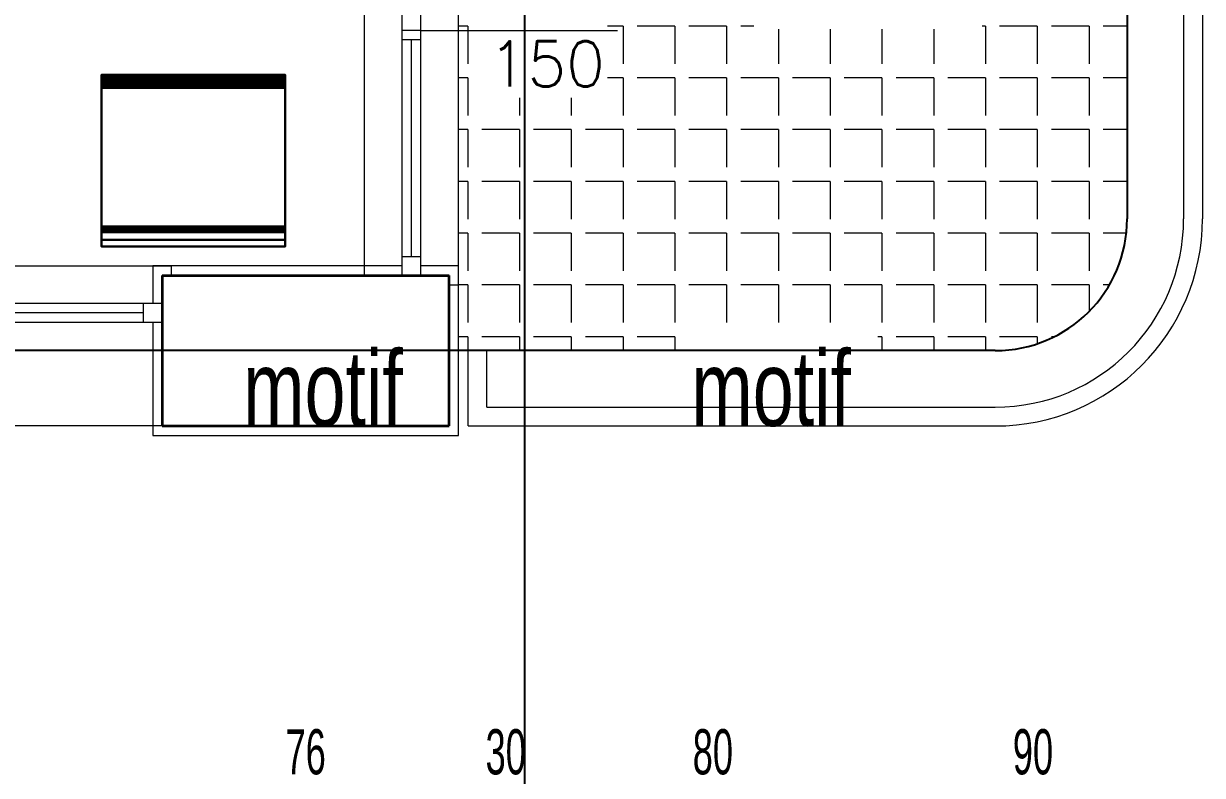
# Model space of a CAD drawing. Header units: inches. Extents: x -7543 to -822, y 102837 to 190349.
# Drawn here: x -829.8299 to -829.7673, y 102836.7579 to 102836.7978 of the extents above; entities that cross this region are included whole.
import ezdxf

# ---------------------------------------------------------------- set-up
doc = ezdxf.new("R2010")
doc.units = ezdxf.units.IN
doc.header["$MEASUREMENT"] = 0
doc.linetypes.add('DASHDOTX2', pattern=[2, 1, -0.5, 0, -0.5])
doc.layers.get('Defpoints').update_dxf_attribs({"lineweight": 25})
for name, color, linetype, lineweight in [('AKS', 1, 'Continuous', 25), ('ICOL', 55, 'Continuous', 25), ('İZ DÜŞÜM', 253, 'Continuous', 20), ('SIVA', 150, 'Continuous', 15), ('YAZI', 7, 'Continuous', 25)]:
    doc.layers.add(name, color=color, linetype=linetype, lineweight=lineweight)
for name, color, linetype, lineweight, true_color in [('BALKON', 7, 'Continuous', 20, 0xffaaa9), ('DUVAR', 7, 'Continuous', 35, 0xfc4642), ('PENCERE', 7, 'Continuous', 18, 0xffb360), ('TEFRİŞ', 7, 'Continuous', 25, 0x78462c)]:
    doc.layers.add(name, color=color, linetype=linetype, lineweight=lineweight, true_color=true_color)
doc.styles.add('arıal', font='arial.ttf', dxfattribs={"width": 0.7})
doc.styles.add('OLCU', font='tromand.shx', dxfattribs={"width": 0.6, "height": 12})
doc.styles.add('TXTX', font='TXTX')

msp = doc.modelspace()

# ---------------------------------------------------------------- linework, layer by layer
at = {"layer": 'AKS', "linetype": 'DASHDOTX2', "ltscale": 10}
msp.add_line((-829.80332, 102837.241781), (-829.80332, 102836.729325), dxfattribs=at)
at = {"layer": 'BALKON'}
for p, q in [((-829.77132, 102836.840431), (-829.77132, 102836.787431)), ((-829.76732, 102836.840431), (-829.76732, 102836.787431)), ((-829.76832, 102836.839431), (-829.76832, 102836.787431)), ((-829.80632, 102836.776431), (-829.80632, 102836.780431)), ((-829.80632, 102836.780431), (-829.77832, 102836.780431)), ((-829.80532, 102836.777431), (-829.80532, 102836.780431)), ((-829.80532, 102836.777431), (-829.77832, 102836.777431)), ((-829.80632, 102836.776431), (-829.77832, 102836.776431))]:
    msp.add_line(p, q, dxfattribs=at)
for radius in [0.011, 0.01, 0.007]:
    msp.add_arc((-829.77832, 102836.787431), radius, 270, 0, dxfattribs=at)
at = {"layer": 'Defpoints', "color": 4}
for p, q in [((-829.77132, 102836.840431), (-829.77132, 102836.787431)), ((-829.80632, 102836.780431), (-829.96082, 102836.780431)), ((-829.77832, 102836.780431), (-829.80632, 102836.780431))]:
    msp.add_line(p, q, dxfattribs=at)
msp.add_arc((-829.77832, 102836.787431), 0.007, 270, 0, dxfattribs=at)
at = {"layer": 'DUVAR'}
for p, q in [((-829.82257, 102836.784431), (-829.80732, 102836.784431)), ((-829.82257, 102836.784431), (-829.82257, 102836.776431)), ((-829.80732, 102836.776431), (-829.80732, 102836.784431)), ((-829.82257, 102836.776431), (-829.80732, 102836.776431))]:
    msp.add_line(p, q, dxfattribs=at)
at = {"layer": 'İZ DÜŞÜM'}
for p, q in [((-829.806338, 102836.797669), (-829.80682, 102836.797669)), ((-829.806338, 102836.797669), (-829.806338, 102836.795669)), ((-829.798088, 102836.797669), (-829.798911, 102836.797669)), ((-829.798088, 102836.797669), (-829.798088, 102836.795669)), ((-829.795338, 102836.797669), (-829.797338, 102836.797669)), ((-829.795338, 102836.797669), (-829.795338, 102836.795669)), ((-829.792588, 102836.797669), (-829.794588, 102836.797669)), ((-829.792588, 102836.797669), (-829.792588, 102836.795669)), ((-829.791148, 102836.797669), (-829.791838, 102836.797669)), ((-829.789838, 102836.7975), (-829.789838, 102836.795669)), ((-829.787088, 102836.7975), (-829.787088, 102836.795669)), ((-829.784338, 102836.7975), (-829.784338, 102836.795669)), ((-829.781588, 102836.7975), (-829.781588, 102836.795669)), ((-829.778838, 102836.797669), (-829.779016, 102836.797669)), ((-829.778838, 102836.797669), (-829.778838, 102836.795669)), ((-829.776088, 102836.797669), (-829.778088, 102836.797669)), ((-829.776088, 102836.797669), (-829.776088, 102836.795669)), ((-829.773338, 102836.797669), (-829.775338, 102836.797669)), ((-829.773338, 102836.797669), (-829.773338, 102836.795669)), ((-829.77132, 102836.797669), (-829.772588, 102836.797669)), ((-829.806338, 102836.794919), (-829.80682, 102836.794919)), ((-829.806338, 102836.794919), (-829.806338, 102836.792919)), ((-829.798088, 102836.794919), (-829.798911, 102836.794919)), ((-829.798088, 102836.794919), (-829.798088, 102836.792919)), ((-829.795338, 102836.794919), (-829.797338, 102836.794919)), ((-829.795338, 102836.794919), (-829.795338, 102836.792919)), ((-829.792588, 102836.794919), (-829.794588, 102836.794919)), ((-829.792588, 102836.794919), (-829.792588, 102836.792919)), ((-829.789838, 102836.794919), (-829.791838, 102836.794919)), ((-829.789838, 102836.794919), (-829.789838, 102836.792919)), ((-829.787088, 102836.794919), (-829.789088, 102836.794919)), ((-829.787088, 102836.794919), (-829.787088, 102836.792919)), ((-829.784338, 102836.794919), (-829.786338, 102836.794919)), ((-829.784338, 102836.794919), (-829.784338, 102836.792919)), ((-829.781588, 102836.794919), (-829.783588, 102836.794919)), ((-829.781588, 102836.794919), (-829.781588, 102836.792919)), ((-829.778838, 102836.794919), (-829.780838, 102836.794919)), ((-829.778838, 102836.794919), (-829.778838, 102836.792919)), ((-829.776088, 102836.794919), (-829.778088, 102836.794919)), ((-829.776088, 102836.794919), (-829.776088, 102836.792919)), ((-829.773338, 102836.794919), (-829.775338, 102836.794919)), ((-829.773338, 102836.794919), (-829.773338, 102836.792919)), ((-829.77132, 102836.794919), (-829.772588, 102836.794919)), ((-829.803588, 102836.793858), (-829.803588, 102836.792919)), ((-829.800838, 102836.793858), (-829.800838, 102836.792919)), ((-829.806338, 102836.792169), (-829.80682, 102836.792169)), ((-829.806338, 102836.792169), (-829.806338, 102836.790169)), ((-829.803588, 102836.792169), (-829.805588, 102836.792169)), ((-829.803588, 102836.792169), (-829.803588, 102836.790169)), ((-829.800838, 102836.792169), (-829.802838, 102836.792169)), ((-829.800838, 102836.792169), (-829.800838, 102836.790169)), ((-829.798088, 102836.792169), (-829.800088, 102836.792169)), ((-829.798088, 102836.792169), (-829.798088, 102836.790169)), ((-829.795338, 102836.792169), (-829.797338, 102836.792169)), ((-829.795338, 102836.792169), (-829.795338, 102836.790169)), ((-829.792588, 102836.792169), (-829.794588, 102836.792169)), ((-829.792588, 102836.792169), (-829.792588, 102836.790169)), ((-829.789838, 102836.792169), (-829.791838, 102836.792169)), ((-829.789838, 102836.792169), (-829.789838, 102836.790169)), ((-829.787088, 102836.792169), (-829.789088, 102836.792169)), ((-829.787088, 102836.792169), (-829.787088, 102836.790169)), ((-829.784338, 102836.792169), (-829.786338, 102836.792169)), ((-829.784338, 102836.792169), (-829.784338, 102836.790169)), ((-829.781588, 102836.792169), (-829.783588, 102836.792169)), ((-829.781588, 102836.792169), (-829.781588, 102836.790169)), ((-829.778838, 102836.792169), (-829.780838, 102836.792169)), ((-829.778838, 102836.792169), (-829.778838, 102836.790169)), ((-829.776088, 102836.792169), (-829.778088, 102836.792169)), ((-829.776088, 102836.792169), (-829.776088, 102836.790169)), ((-829.773338, 102836.792169), (-829.775338, 102836.792169)), ((-829.773338, 102836.792169), (-829.773338, 102836.790169)), ((-829.77132, 102836.792169), (-829.772588, 102836.792169)), ((-829.806338, 102836.789419), (-829.80682, 102836.789419)), ((-829.806338, 102836.789419), (-829.806338, 102836.787419)), ((-829.803588, 102836.789419), (-829.805588, 102836.789419)), ((-829.803588, 102836.789419), (-829.803588, 102836.787419)), ((-829.800838, 102836.789419), (-829.802838, 102836.789419)), ((-829.800838, 102836.789419), (-829.800838, 102836.787419)), ((-829.798088, 102836.789419), (-829.800088, 102836.789419)), ((-829.798088, 102836.789419), (-829.798088, 102836.787419)), ((-829.795338, 102836.789419), (-829.797338, 102836.789419)), ((-829.795338, 102836.789419), (-829.795338, 102836.787419)), ((-829.792588, 102836.789419), (-829.794588, 102836.789419)), ((-829.792588, 102836.789419), (-829.792588, 102836.787419)), ((-829.789838, 102836.789419), (-829.791838, 102836.789419)), ((-829.789838, 102836.789419), (-829.789838, 102836.787419)), ((-829.787088, 102836.789419), (-829.789088, 102836.789419)), ((-829.787088, 102836.789419), (-829.787088, 102836.787419)), ((-829.784338, 102836.789419), (-829.786338, 102836.789419)), ((-829.784338, 102836.789419), (-829.784338, 102836.787419)), ((-829.781588, 102836.789419), (-829.783588, 102836.789419)), ((-829.781588, 102836.789419), (-829.781588, 102836.787419)), ((-829.778838, 102836.789419), (-829.780838, 102836.789419)), ((-829.778838, 102836.789419), (-829.778838, 102836.787419)), ((-829.776088, 102836.789419), (-829.778088, 102836.789419)), ((-829.776088, 102836.789419), (-829.776088, 102836.787419)), ((-829.773338, 102836.789419), (-829.775338, 102836.789419)), ((-829.773338, 102836.789419), (-829.773338, 102836.787419)), ((-829.77132, 102836.789419), (-829.772588, 102836.789419)), ((-829.806338, 102836.786669), (-829.80682, 102836.786669)), ((-829.806338, 102836.786669), (-829.806338, 102836.784669)), ((-829.803588, 102836.786669), (-829.805588, 102836.786669)), ((-829.803588, 102836.786669), (-829.803588, 102836.784669)), ((-829.800838, 102836.786669), (-829.802838, 102836.786669)), ((-829.800838, 102836.786669), (-829.800838, 102836.784669)), ((-829.798088, 102836.786669), (-829.800088, 102836.786669)), ((-829.798088, 102836.786669), (-829.798088, 102836.784669)), ((-829.795338, 102836.786669), (-829.797338, 102836.786669)), ((-829.795338, 102836.786669), (-829.795338, 102836.784669)), ((-829.792588, 102836.786669), (-829.794588, 102836.786669)), ((-829.792588, 102836.786669), (-829.792588, 102836.784669)), ((-829.789838, 102836.786669), (-829.791838, 102836.786669)), ((-829.789838, 102836.786669), (-829.789838, 102836.784669)), ((-829.787088, 102836.786669), (-829.789088, 102836.786669)), ((-829.787088, 102836.786669), (-829.787088, 102836.784669)), ((-829.784338, 102836.786669), (-829.786338, 102836.786669)), ((-829.784338, 102836.786669), (-829.784338, 102836.784669)), ((-829.781588, 102836.786669), (-829.783588, 102836.786669)), ((-829.781588, 102836.786669), (-829.781588, 102836.784669)), ((-829.778838, 102836.786669), (-829.780838, 102836.786669)), ((-829.778838, 102836.786669), (-829.778838, 102836.784669)), ((-829.776088, 102836.786669), (-829.778088, 102836.786669)), ((-829.776088, 102836.786669), (-829.776088, 102836.784669)), ((-829.773338, 102836.786669), (-829.775338, 102836.786669)), ((-829.773338, 102836.786669), (-829.773338, 102836.784669)), ((-829.771362, 102836.786669), (-829.772588, 102836.786669)), ((-829.806338, 102836.783919), (-829.80682, 102836.783919)), ((-829.806338, 102836.783919), (-829.806338, 102836.781919)), ((-829.803588, 102836.783919), (-829.805588, 102836.783919)), ((-829.803588, 102836.783919), (-829.803588, 102836.781919)), ((-829.800838, 102836.783919), (-829.802838, 102836.783919)), ((-829.800838, 102836.783919), (-829.800838, 102836.781919)), ((-829.798088, 102836.783919), (-829.800088, 102836.783919)), ((-829.798088, 102836.783919), (-829.798088, 102836.781919)), ((-829.795338, 102836.783919), (-829.797338, 102836.783919)), ((-829.795338, 102836.783919), (-829.795338, 102836.781919)), ((-829.792588, 102836.783919), (-829.794588, 102836.783919)), ((-829.792588, 102836.783919), (-829.792588, 102836.781919)), ((-829.789838, 102836.783919), (-829.791838, 102836.783919)), ((-829.789838, 102836.783919), (-829.789838, 102836.781919)), ((-829.787088, 102836.783919), (-829.789088, 102836.783919)), ((-829.787088, 102836.783919), (-829.787088, 102836.781919)), ((-829.784338, 102836.783919), (-829.786338, 102836.783919)), ((-829.784338, 102836.783919), (-829.784338, 102836.781919)), ((-829.781588, 102836.783919), (-829.783588, 102836.783919)), ((-829.781588, 102836.783919), (-829.781588, 102836.781919)), ((-829.778838, 102836.783919), (-829.780838, 102836.783919)), ((-829.778838, 102836.783919), (-829.778838, 102836.781919)), ((-829.776088, 102836.783919), (-829.778088, 102836.783919)), ((-829.776088, 102836.783919), (-829.776088, 102836.781919)), ((-829.773338, 102836.783919), (-829.775338, 102836.783919)), ((-829.773338, 102836.783919), (-829.773338, 102836.782513)), ((-829.772265, 102836.783919), (-829.772588, 102836.783919)), ((-829.806338, 102836.781169), (-829.80682, 102836.781169)), ((-829.806338, 102836.781169), (-829.806338, 102836.780431)), ((-829.803588, 102836.781169), (-829.805588, 102836.781169)), ((-829.803588, 102836.781169), (-829.803588, 102836.780431)), ((-829.800838, 102836.781169), (-829.802838, 102836.781169)), ((-829.800838, 102836.781169), (-829.800838, 102836.780431)), ((-829.798088, 102836.781169), (-829.800088, 102836.781169)), ((-829.798088, 102836.781169), (-829.798088, 102836.780431)), ((-829.795338, 102836.781169), (-829.797338, 102836.781169)), ((-829.795338, 102836.781169), (-829.795338, 102836.780431)), ((-829.784338, 102836.781169), (-829.784558, 102836.781169)), ((-829.784338, 102836.781169), (-829.784338, 102836.780431)), ((-829.781588, 102836.781169), (-829.783588, 102836.781169)), ((-829.781588, 102836.781169), (-829.781588, 102836.780431)), ((-829.778838, 102836.781169), (-829.780838, 102836.781169)), ((-829.778838, 102836.781169), (-829.778838, 102836.780431)), ((-829.776088, 102836.781169), (-829.778088, 102836.781169)), ((-829.776088, 102836.781169), (-829.776088, 102836.780796)), ((-829.775191, 102836.781169), (-829.775338, 102836.781169))]:
    msp.add_line(p, q, dxfattribs=at)
at = {"layer": 'PENCERE'}
for p, q in [((-829.81182, 102836.784431), (-829.81182, 102836.810931)), ((-829.80982, 102836.784431), (-829.80982, 102836.810431)), ((-829.80882, 102836.784431), (-829.80882, 102836.810431)), ((-829.80682, 102836.783931), (-829.80682, 102836.810431)), ((-829.80882, 102836.797431), (-829.80982, 102836.797431)), ((-829.80882, 102836.797431), (-829.798386, 102836.797431)), ((-829.80882, 102836.796931), (-829.80982, 102836.796931)), ((-829.80932, 102836.785431), (-829.80932, 102836.796931)), ((-829.80982, 102836.785431), (-829.80882, 102836.785431)), ((-829.87707, 102836.784931), (-829.82207, 102836.784931)), ((-829.82207, 102836.784431), (-829.82207, 102836.784931)), ((-829.80732, 102836.783931), (-829.80682, 102836.783931)), ((-829.82257, 102836.782931), (-829.87657, 102836.782931)), ((-829.82357, 102836.782931), (-829.82357, 102836.781931)), ((-829.82357, 102836.782431), (-829.840403, 102836.782431)), ((-829.82257, 102836.781931), (-829.87657, 102836.781931)), ((-829.82257, 102836.776431), (-829.87657, 102836.776431))]:
    msp.add_line(p, q, dxfattribs=at)
at = {"layer": 'SIVA'}
for p, q in [((-829.82307, 102836.784931), (-829.82307, 102836.782931)), ((-829.80982, 102836.784931), (-829.82307, 102836.784931)), ((-829.80682, 102836.784931), (-829.80882, 102836.784931)), ((-829.80682, 102836.775931), (-829.80682, 102836.784931)), ((-829.82307, 102836.781931), (-829.82307, 102836.775931)), ((-829.82307, 102836.775931), (-829.80682, 102836.775931))]:
    msp.add_line(p, q, dxfattribs=at)
at = {"layer": 'TEFRİŞ'}
for points in [[(-829.816036, 102836.795078, 0.008082), (-829.816036, 102836.795083, 0.00803), (-829.825796, 102836.795083, 0.00803), (-829.825796, 102836.795078, 0.008082)], [(-829.816036, 102836.795083, 0.00803), (-829.816036, 102836.795078, 0.007978), (-829.825796, 102836.795078, 0.007978), (-829.825796, 102836.795083, 0.00803)], [(-829.816036, 102836.795064, 0.008133), (-829.816036, 102836.795078, 0.008082), (-829.825796, 102836.795078, 0.008082), (-829.825796, 102836.795064, 0.008133)], [(-829.816036, 102836.795078, 0.007978), (-829.816036, 102836.795064, 0.007927), (-829.825796, 102836.795064, 0.007927), (-829.825796, 102836.795078, 0.007978)], [(-829.816036, 102836.795064, 0.007927), (-829.816036, 102836.795042, 0.00788), (-829.825796, 102836.795042, 0.00788), (-829.825796, 102836.795064, 0.007927)], [(-829.816036, 102836.795042, 0.00818), (-829.816036, 102836.795064, 0.008133), (-829.825796, 102836.795064, 0.008133), (-829.825796, 102836.795042, 0.00818)], [(-829.816036, 102836.795042, 0.00788), (-829.816036, 102836.795012, 0.007837), (-829.825796, 102836.795012, 0.007837), (-829.825796, 102836.795042, 0.00788)], [(-829.816036, 102836.795012, 0.008223), (-829.816036, 102836.795042, 0.00818), (-829.825796, 102836.795042, 0.00818), (-829.825796, 102836.795012, 0.008223)], [(-829.816036, 102836.795012, 0.007837), (-829.816036, 102836.794975, 0.0078), (-829.825796, 102836.794975, 0.0078), (-829.825796, 102836.795012, 0.007837)], [(-829.816036, 102836.794975, 0.00826), (-829.816036, 102836.795012, 0.008223), (-829.825796, 102836.795012, 0.008223), (-829.825796, 102836.794975, 0.00826)], [(-829.816036, 102836.794975, 0.0078), (-829.816036, 102836.794933, 0.00777), (-829.825796, 102836.794933, 0.00777), (-829.825796, 102836.794975, 0.0078)], [(-829.816036, 102836.794933, 0.00829), (-829.816036, 102836.794975, 0.00826), (-829.825796, 102836.794975, 0.00826), (-829.825796, 102836.794933, 0.00829)], [(-829.816036, 102836.794933, 0.00777), (-829.816036, 102836.794885, 0.007748), (-829.825796, 102836.794885, 0.007748), (-829.825796, 102836.794933, 0.00777)], [(-829.816036, 102836.794885, 0.008312), (-829.816036, 102836.794933, 0.00829), (-829.825796, 102836.794933, 0.00829), (-829.825796, 102836.794885, 0.008312)], [(-829.816036, 102836.794885, 0.007748), (-829.816036, 102836.794835, 0.007735), (-829.825796, 102836.794835, 0.007735), (-829.825796, 102836.794885, 0.007748)], [(-829.816036, 102836.794835, 0.008325), (-829.816036, 102836.794885, 0.008312), (-829.825796, 102836.794885, 0.008312), (-829.825796, 102836.794835, 0.008325)], [(-829.816036, 102836.794835, 0.007735), (-829.816036, 102836.794783, 0.00773), (-829.825796, 102836.794783, 0.00773), (-829.825796, 102836.794835, 0.007735)], [(-829.816036, 102836.794783, 0.00833), (-829.816036, 102836.794835, 0.008325), (-829.825796, 102836.794835, 0.008325), (-829.825796, 102836.794783, 0.00833)], [(-829.816036, 102836.794783, 0.00773), (-829.816036, 102836.794383, 0.00773), (-829.825796, 102836.794383, 0.00773), (-829.825796, 102836.794783, 0.00773)], [(-829.816036, 102836.794783, 0.00773), (-829.816036, 102836.794783, 0.00773), (-829.825796, 102836.794783, 0.00773)], [(-829.816036, 102836.794783, 0.00833), (-829.816036, 102836.794383, 0.00833), (-829.825796, 102836.794383, 0.00833), (-829.825796, 102836.794783, 0.00833)], [(-829.816116, 102836.794883, 0.003655), (-829.816116, 102836.794883, 0.0012), (-829.825716, 102836.794883, 0.0012), (-829.825716, 102836.794883, 0.003655)], [(-829.825716, 102836.794883, 0.0012), (-829.825716, 102836.794883, 0.003655), (-829.825716, 102836.794483, 0.003655), (-829.825716, 102836.794483, 0.0012)], [(-829.816116, 102836.794883, 0.0012), (-829.816116, 102836.794483, 0.0012), (-829.825716, 102836.794483, 0.0012), (-829.825716, 102836.794883, 0.0012)], [(-829.816116, 102836.794883, 0.00681), (-829.816116, 102836.794883, 0.004458), (-829.825716, 102836.794883, 0.004458), (-829.825716, 102836.794883, 0.00681)], [(-829.825716, 102836.794883, 0.004458), (-829.825716, 102836.794883, 0.00681), (-829.825716, 102836.794483, 0.00681), (-829.825716, 102836.794483, 0.004458)], [(-829.816116, 102836.794883, 0.004055), (-829.816116, 102836.794883, 0.003655), (-829.825716, 102836.794883, 0.003655), (-829.825716, 102836.794883, 0.004055)], [(-829.816116, 102836.794483, 0.003655), (-829.816116, 102836.794883, 0.003655), (-829.825716, 102836.794883, 0.003655), (-829.825716, 102836.794483, 0.003655)], [(-829.816116, 102836.794883, 0.004055), (-829.816116, 102836.79483, 0.00406), (-829.825716, 102836.79483, 0.00406), (-829.825716, 102836.794883, 0.004055)], [(-829.816116, 102836.794883, 0.004458), (-829.816116, 102836.794483, 0.004458), (-829.825716, 102836.794483, 0.004458), (-829.825716, 102836.794883, 0.004458)], [(-829.816116, 102836.794883, 0.00721), (-829.816116, 102836.794883, 0.00681), (-829.825716, 102836.794883, 0.00681), (-829.825716, 102836.794883, 0.00721)], [(-829.816116, 102836.794483, 0.00681), (-829.816116, 102836.794883, 0.00681), (-829.825716, 102836.794883, 0.00681), (-829.825716, 102836.794483, 0.00681)], [(-829.816116, 102836.794883, 0.00721), (-829.816116, 102836.79483, 0.007215), (-829.825716, 102836.79483, 0.007215), (-829.825716, 102836.794883, 0.00721)], [(-829.816116, 102836.79483, 0.00406), (-829.816116, 102836.79478, 0.004073), (-829.825716, 102836.79478, 0.004073), (-829.825716, 102836.79483, 0.00406)], [(-829.816116, 102836.79483, 0.007215), (-829.816116, 102836.79478, 0.007228), (-829.825716, 102836.79478, 0.007228), (-829.825716, 102836.79483, 0.007215)], [(-829.816116, 102836.79478, 0.004073), (-829.816116, 102836.794733, 0.004095), (-829.825716, 102836.794733, 0.004095), (-829.825716, 102836.79478, 0.004073)], [(-829.816116, 102836.79478, 0.007228), (-829.816116, 102836.794733, 0.00725), (-829.825716, 102836.794733, 0.00725), (-829.825716, 102836.79478, 0.007228)], [(-829.816116, 102836.794733, 0.004095), (-829.816116, 102836.79469, 0.004125), (-829.825716, 102836.79469, 0.004125), (-829.825716, 102836.794733, 0.004095)], [(-829.816116, 102836.794733, 0.00725), (-829.816116, 102836.79469, 0.00728), (-829.825716, 102836.79469, 0.00728), (-829.825716, 102836.794733, 0.00725)], [(-829.816116, 102836.794883, 0.0012), (-829.816116, 102836.794883, 0.003655), (-829.816116, 102836.794483, 0.003655), (-829.816116, 102836.794483, 0.0012)], [(-829.816116, 102836.794883, 0.004458), (-829.816116, 102836.794883, 0.00681), (-829.816116, 102836.794483, 0.00681), (-829.816116, 102836.794483, 0.004458)], [(-829.825796, 102836.794383), (-829.825796, 102836.785963), (-829.825796, 102836.785963, 0.00833), (-829.825796, 102836.794383, 0.00833)], [(-829.816036, 102836.794383), (-829.816036, 102836.794383, 0.00833), (-829.825796, 102836.794383, 0.00833), (-829.825796, 102836.794383)], [(-829.816036, 102836.785963), (-829.816036, 102836.794383), (-829.825796, 102836.794383), (-829.825796, 102836.785963)], [(-829.816036, 102836.794383, 0.00833), (-829.816036, 102836.785963, 0.00833), (-829.825796, 102836.785963, 0.00833), (-829.825796, 102836.794383, 0.00833)], [(-829.816116, 102836.79469, 0.004125), (-829.816116, 102836.794653, 0.004162), (-829.825716, 102836.794653, 0.004162), (-829.825716, 102836.79469, 0.004125)], [(-829.816116, 102836.79469, 0.00728), (-829.816116, 102836.794653, 0.007317), (-829.825716, 102836.794653, 0.007317), (-829.825716, 102836.79469, 0.00728)], [(-829.816116, 102836.794653, 0.004162), (-829.816116, 102836.794623, 0.004205), (-829.825716, 102836.794623, 0.004205), (-829.825716, 102836.794653, 0.004162)], [(-829.816116, 102836.794653, 0.007317), (-829.816116, 102836.794623, 0.00736), (-829.825716, 102836.794623, 0.00736), (-829.825716, 102836.794653, 0.007317)], [(-829.816116, 102836.794623, 0.004205), (-829.816116, 102836.794601, 0.004252), (-829.825716, 102836.794601, 0.004252), (-829.825716, 102836.794623, 0.004205)], [(-829.816116, 102836.794623, 0.00736), (-829.816116, 102836.794601, 0.007407), (-829.825716, 102836.794601, 0.007407), (-829.825716, 102836.794623, 0.00736)], [(-829.816116, 102836.794601, 0.004252), (-829.816116, 102836.794587, 0.004303), (-829.825716, 102836.794587, 0.004303), (-829.825716, 102836.794601, 0.004252)], [(-829.816116, 102836.794601, 0.007407), (-829.816116, 102836.794587, 0.007458), (-829.825716, 102836.794587, 0.007458), (-829.825716, 102836.794601, 0.007407)], [(-829.816116, 102836.794587, 0.004303), (-829.816116, 102836.794583, 0.004355), (-829.825716, 102836.794583, 0.004355), (-829.825716, 102836.794587, 0.004303)], [(-829.816116, 102836.794587, 0.007458), (-829.816116, 102836.794583, 0.00751), (-829.825716, 102836.794583, 0.00751), (-829.825716, 102836.794587, 0.007458)], [(-829.816116, 102836.794583, 0.004355), (-829.816116, 102836.794583, 0.004355), (-829.825716, 102836.794583, 0.004355)], [(-829.816116, 102836.794583, 0.004355), (-829.816116, 102836.794483, 0.004355), (-829.825716, 102836.794483, 0.004355), (-829.825716, 102836.794583, 0.004355)], [(-829.816116, 102836.794583, 0.00751), (-829.816116, 102836.794583, 0.00751), (-829.825716, 102836.794583, 0.00751)], [(-829.816116, 102836.794583, 0.00751), (-829.816116, 102836.794483, 0.00751), (-829.825716, 102836.794483, 0.00751), (-829.825716, 102836.794583, 0.00751)], [(-829.816116, 102836.794483, 0.003655), (-829.816116, 102836.794483, 0.0012), (-829.825716, 102836.794483, 0.0012), (-829.825716, 102836.794483, 0.003655)], [(-829.816116, 102836.794483, 0.00681), (-829.816116, 102836.794483, 0.004458), (-829.825716, 102836.794483, 0.004458), (-829.825716, 102836.794483, 0.00681)], [(-829.816116, 102836.794483, 0.004355), (-829.816116, 102836.794483, 0.003655), (-829.825716, 102836.794483, 0.003655), (-829.825716, 102836.794483, 0.004355)], [(-829.816116, 102836.794483, 0.00751), (-829.816116, 102836.794483, 0.00681), (-829.825716, 102836.794483, 0.00681), (-829.825716, 102836.794483, 0.00751)], [(-829.816036, 102836.794383), (-829.816036, 102836.785963), (-829.816036, 102836.785963, 0.00833), (-829.816036, 102836.794383, 0.00833)], [(-829.816036, 102836.787018, 0.014472), (-829.816036, 102836.787023, 0.01442), (-829.825796, 102836.787023, 0.01442), (-829.825796, 102836.787018, 0.014472)], [(-829.816036, 102836.787023, 0.01442), (-829.816036, 102836.787018, 0.014368), (-829.825796, 102836.787018, 0.014368), (-829.825796, 102836.787023, 0.01442)], [(-829.816036, 102836.787004, 0.014523), (-829.816036, 102836.787018, 0.014472), (-829.825796, 102836.787018, 0.014472), (-829.825796, 102836.787004, 0.014523)], [(-829.816036, 102836.787018, 0.014368), (-829.816036, 102836.787004, 0.014317), (-829.825796, 102836.787004, 0.014317), (-829.825796, 102836.787018, 0.014368)], [(-829.816036, 102836.787004, 0.014317), (-829.816036, 102836.786982, 0.01427), (-829.825796, 102836.786982, 0.01427), (-829.825796, 102836.787004, 0.014317)], [(-829.816036, 102836.786982, 0.01457), (-829.816036, 102836.787004, 0.014523), (-829.825796, 102836.787004, 0.014523), (-829.825796, 102836.786982, 0.01457)], [(-829.816036, 102836.786982, 0.01427), (-829.816036, 102836.786952, 0.014227), (-829.825796, 102836.786952, 0.014227), (-829.825796, 102836.786982, 0.01427)], [(-829.816036, 102836.786952, 0.014613), (-829.816036, 102836.786982, 0.01457), (-829.825796, 102836.786982, 0.01457), (-829.825796, 102836.786952, 0.014613)], [(-829.816036, 102836.786952, 0.014227), (-829.816036, 102836.786915, 0.01419), (-829.825796, 102836.786915, 0.01419), (-829.825796, 102836.786952, 0.014227)], [(-829.816036, 102836.786915, 0.01465), (-829.816036, 102836.786952, 0.014613), (-829.825796, 102836.786952, 0.014613), (-829.825796, 102836.786915, 0.01465)], [(-829.816036, 102836.786915, 0.01419), (-829.816036, 102836.786873, 0.01416), (-829.825796, 102836.786873, 0.01416), (-829.825796, 102836.786915, 0.01419)], [(-829.816036, 102836.786873, 0.01468), (-829.816036, 102836.786915, 0.01465), (-829.825796, 102836.786915, 0.01465), (-829.825796, 102836.786873, 0.01468)], [(-829.816036, 102836.786873, 0.01416), (-829.816036, 102836.786825, 0.014138), (-829.825796, 102836.786825, 0.014138), (-829.825796, 102836.786873, 0.01416)], [(-829.816036, 102836.786825, 0.014702), (-829.816036, 102836.786873, 0.01468), (-829.825796, 102836.786873, 0.01468), (-829.825796, 102836.786825, 0.014702)], [(-829.816036, 102836.786825, 0.014138), (-829.816036, 102836.786775, 0.014125), (-829.825796, 102836.786775, 0.014125), (-829.825796, 102836.786825, 0.014138)], [(-829.816036, 102836.786775, 0.014715), (-829.816036, 102836.786825, 0.014702), (-829.825796, 102836.786825, 0.014702), (-829.825796, 102836.786775, 0.014715)], [(-829.816036, 102836.786775, 0.014125), (-829.816036, 102836.786723, 0.01412), (-829.825796, 102836.786723, 0.01412), (-829.825796, 102836.786775, 0.014125)], [(-829.816036, 102836.786723, 0.01472), (-829.816036, 102836.786775, 0.014715), (-829.825796, 102836.786775, 0.014715), (-829.825796, 102836.786723, 0.01472)], [(-829.816036, 102836.786723, 0.01412), (-829.816036, 102836.786723, 0.01412), (-829.825796, 102836.786723, 0.01412)], [(-829.816036, 102836.786723, 0.01412), (-829.816036, 102836.786323, 0.01412), (-829.825796, 102836.786323, 0.01412), (-829.825796, 102836.786723, 0.01412)], [(-829.816036, 102836.786723, 0.01472), (-829.816036, 102836.786323, 0.01472), (-829.825796, 102836.786323, 0.01472), (-829.825796, 102836.786723, 0.01472)], [(-829.825796, 102836.785963, 0.01472), (-829.825796, 102836.785963, 0.00833), (-829.825796, 102836.786323, 0.00833), (-829.825796, 102836.786323, 0.01472)], [(-829.816036, 102836.786323, 0.01472), (-829.816036, 102836.786323, 0.00833), (-829.825796, 102836.786323, 0.00833), (-829.825796, 102836.786323, 0.01472)], [(-829.816036, 102836.785963, 0.00833), (-829.816036, 102836.786323, 0.00833), (-829.825796, 102836.786323, 0.00833), (-829.825796, 102836.785963, 0.00833)], [(-829.816036, 102836.785963, 0.01472), (-829.816036, 102836.786323, 0.01472), (-829.825796, 102836.786323, 0.01472), (-829.825796, 102836.785963, 0.01472)], [(-829.816036, 102836.785963, 0.01472), (-829.825796, 102836.785963, 0.01472), (-829.825796, 102836.786323, 0.01472), (-829.816036, 102836.786323, 0.01472)], [(-829.816036, 102836.785963, 0.00833), (-829.816036, 102836.785963, 0.01472), (-829.825796, 102836.785963, 0.01472), (-829.825796, 102836.785963, 0.00833)], [(-829.816036, 102836.785963), (-829.816036, 102836.785963, 0.00833), (-829.825796, 102836.785963, 0.00833), (-829.825796, 102836.785963)]]:
    msp.add_3dface(points, dxfattribs=at)
for points, invisible_edges in [([(-829.825796, 102836.794783, 0.00803), (-829.825796, 102836.795043, 0.008148), (-829.825796, 102836.795083, 0.00803), (-829.825796, 102836.794783, 0.00803)], 5), ([(-829.825796, 102836.794783, 0.00803), (-829.825796, 102836.795043, 0.007912), (-829.825796, 102836.795083, 0.00803), (-829.825796, 102836.794783, 0.00803)], 5), ([(-829.825796, 102836.794783, 0.00803), (-829.825796, 102836.794783, 0.00773), (-829.825796, 102836.794955, 0.007792), (-829.825796, 102836.795043, 0.007912)], 9), ([(-829.825796, 102836.794783, 0.00803), (-829.825796, 102836.794783, 0.00833), (-829.825796, 102836.794955, 0.008268), (-829.825796, 102836.795043, 0.008148)], 9), ([(-829.825796, 102836.794783, 0.00773), (-829.825796, 102836.794783, 0.00833), (-829.825796, 102836.794383, 0.00833), (-829.825796, 102836.794383, 0.00773)], 1), ([(-829.825716, 102836.794883, 0.004055), (-829.825716, 102836.794883, 0.003655), (-829.825716, 102836.794483, 0.003655), (-829.825716, 102836.794483, 0.004055)], 8), ([(-829.825716, 102836.794883, 0.00721), (-829.825716, 102836.794883, 0.00681), (-829.825716, 102836.794483, 0.00681), (-829.825716, 102836.794483, 0.00721)], 8), ([(-829.816116, 102836.794883, 0.004055), (-829.816116, 102836.794883, 0.003655), (-829.816116, 102836.794483, 0.003655), (-829.816116, 102836.794483, 0.004055)], 8), ([(-829.816116, 102836.794883, 0.00721), (-829.816116, 102836.794883, 0.00681), (-829.816116, 102836.794483, 0.00681), (-829.816116, 102836.794483, 0.00721)], 8), ([(-829.816036, 102836.794783, 0.00803), (-829.816036, 102836.795043, 0.007912), (-829.816036, 102836.795083, 0.00803), (-829.816036, 102836.794783, 0.00803)], 5), ([(-829.816036, 102836.794783, 0.00803), (-829.816036, 102836.795043, 0.008148), (-829.816036, 102836.795083, 0.00803), (-829.816036, 102836.794783, 0.00803)], 5), ([(-829.816036, 102836.794783, 0.00803), (-829.816036, 102836.794783, 0.00773), (-829.816036, 102836.794955, 0.007792), (-829.816036, 102836.795043, 0.007912)], 9), ([(-829.816036, 102836.794783, 0.00803), (-829.816036, 102836.794783, 0.00833), (-829.816036, 102836.794955, 0.008268), (-829.816036, 102836.795043, 0.008148)], 9), ([(-829.816036, 102836.794783, 0.00773), (-829.816036, 102836.794783, 0.00833), (-829.816036, 102836.794383, 0.00833), (-829.816036, 102836.794383, 0.00773)], 1), ([(-829.825716, 102836.794583, 0.004255), (-829.825716, 102836.794683, 0.004055), (-829.825716, 102836.794583, 0.004055), (-829.825716, 102836.794583, 0.004255)], 7), ([(-829.825716, 102836.794583, 0.00741), (-829.825716, 102836.794683, 0.00721), (-829.825716, 102836.794583, 0.00721), (-829.825716, 102836.794583, 0.00741)], 7), ([(-829.825716, 102836.794583, 0.004355), (-829.825716, 102836.794583, 0.004055), (-829.825716, 102836.794483, 0.004055), (-829.825716, 102836.794483, 0.004355)], 3), ([(-829.825716, 102836.794583, 0.00751), (-829.825716, 102836.794583, 0.00721), (-829.825716, 102836.794483, 0.00721), (-829.825716, 102836.794483, 0.00751)], 3), ([(-829.816116, 102836.794583, 0.004255), (-829.816116, 102836.794683, 0.004055), (-829.816116, 102836.794583, 0.004055), (-829.816116, 102836.794583, 0.004255)], 7), ([(-829.816116, 102836.794583, 0.00741), (-829.816116, 102836.794683, 0.00721), (-829.816116, 102836.794583, 0.00721), (-829.816116, 102836.794583, 0.00741)], 7), ([(-829.816116, 102836.794583, 0.004355), (-829.816116, 102836.794583, 0.004055), (-829.816116, 102836.794483, 0.004055), (-829.816116, 102836.794483, 0.004355)], 3), ([(-829.816116, 102836.794583, 0.00751), (-829.816116, 102836.794583, 0.00721), (-829.816116, 102836.794483, 0.00721), (-829.816116, 102836.794483, 0.00751)], 3), ([(-829.825796, 102836.786723, 0.01442), (-829.825796, 102836.786983, 0.014538), (-829.825796, 102836.787023, 0.01442), (-829.825796, 102836.786723, 0.01442)], 5), ([(-829.825796, 102836.786723, 0.01442), (-829.825796, 102836.786983, 0.014302), (-829.825796, 102836.787023, 0.01442), (-829.825796, 102836.786723, 0.01442)], 5), ([(-829.825796, 102836.786723, 0.01442), (-829.825796, 102836.786723, 0.01472), (-829.825796, 102836.786895, 0.014658), (-829.825796, 102836.786983, 0.014538)], 9), ([(-829.825796, 102836.786723, 0.01442), (-829.825796, 102836.786723, 0.01412), (-829.825796, 102836.786895, 0.014182), (-829.825796, 102836.786983, 0.014302)], 9), ([(-829.825796, 102836.786723, 0.01412), (-829.825796, 102836.786723, 0.01472), (-829.825796, 102836.786323, 0.01472), (-829.825796, 102836.786323, 0.01412)], 1), ([(-829.816036, 102836.786723, 0.01442), (-829.816036, 102836.786983, 0.014538), (-829.816036, 102836.787023, 0.01442), (-829.816036, 102836.786723, 0.01442)], 5), ([(-829.816036, 102836.786723, 0.01442), (-829.816036, 102836.786983, 0.014302), (-829.816036, 102836.787023, 0.01442), (-829.816036, 102836.786723, 0.01442)], 5), ([(-829.816036, 102836.786723, 0.01442), (-829.816036, 102836.786723, 0.01472), (-829.816036, 102836.786895, 0.014658), (-829.816036, 102836.786983, 0.014538)], 9), ([(-829.816036, 102836.786723, 0.01442), (-829.816036, 102836.786723, 0.01412), (-829.816036, 102836.786895, 0.014182), (-829.816036, 102836.786983, 0.014302)], 9), ([(-829.816036, 102836.786723, 0.01412), (-829.816036, 102836.786723, 0.01472), (-829.816036, 102836.786323, 0.01472), (-829.816036, 102836.786323, 0.01412)], 1)]:
    msp.add_3dface(points, dxfattribs=dict(at, invisible_edges=invisible_edges))

# ---------------------------------------------------------------- texts
at = {"layer": 'ICOL', "char_height": 0.0024, "attachment_point": 5, "style": 'OLCU'}
for s, insert in [('\\A1;76', (-829.814945, 102836.759114)), ('\\A1;30', (-829.80432, 102836.759114)), ('\\A1;80', (-829.79332, 102836.759114)), ('\\A1;90', (-829.77632, 102836.759114))]:
    msp.add_mtext(s, dxfattribs=dict(at, insert=insert))
at = {"layer": 'PENCERE', "style": 'TXTX'}
msp.add_text('150', height=0.0024, dxfattribs=at).set_placement((-829.805225, 102836.794458))
at = {"layer": 'YAZI', "style": 'arıal', "width": 0.7}
for p in [(-829.818264, 102836.776431), (-829.794461, 102836.776431)]:
    msp.add_text('motif', height=0.004, dxfattribs=at).set_placement(p)

doc.saveas('drawing.dxf')
